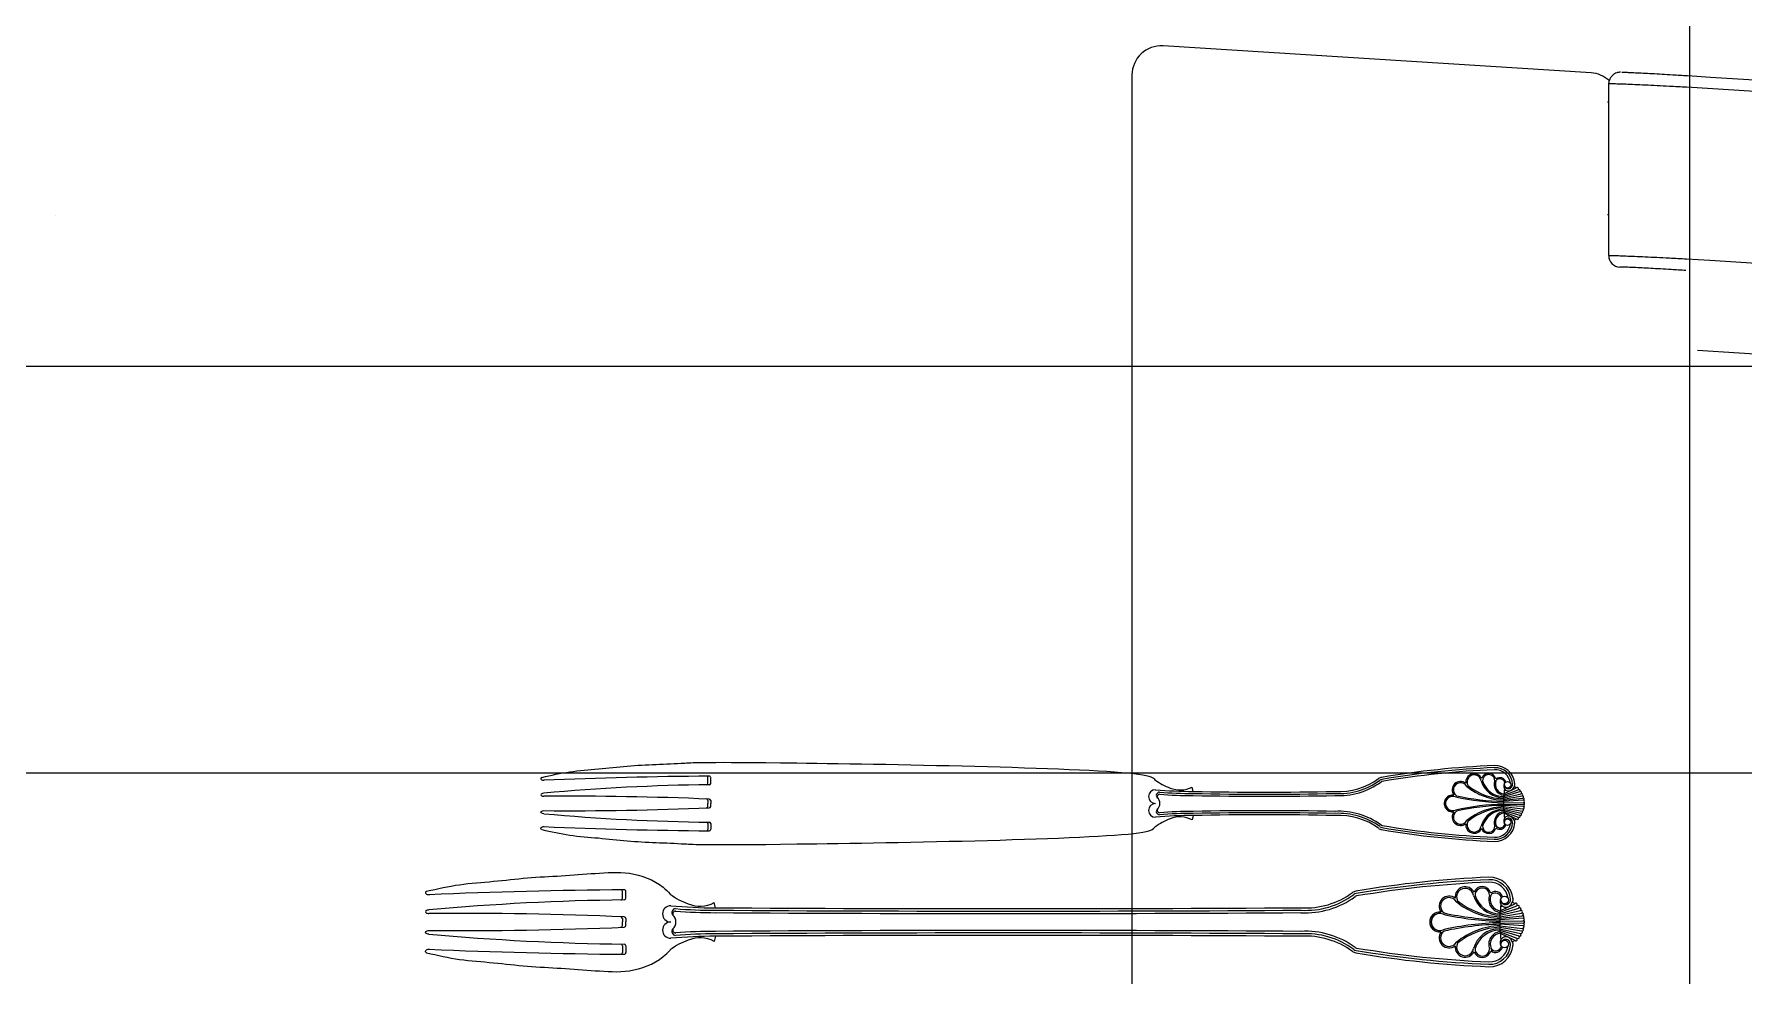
# Model space of a CAD drawing. Header units: millimetres. Extents: x -18512 to 101824, y -95768 to 52898.
# Drawn here: x 32604.5 to 33024.9, y -51702.4 to -51470.8 of the extents above; entities that cross this region are included whole.
import ezdxf

# ---------------------------------------------------------------- set-up
doc = ezdxf.new("R2010")
doc.units = ezdxf.units.MM
doc.header["$LTSCALE"] = 25
doc.layers.add('1547 I-StB-p-00-GA$0$WD-FURNITURE', color=1, linetype='Continuous')
doc.layers.add('1547 I-StB-p-00-GA$0$WD-FURNITURE-DETAIL', color=126, linetype='Continuous')
doc.layers.add('wood flooring', color=8, linetype='Continuous', lineweight=13)

# ---------------------------------------------------------------- blocks, each defined once
blk = doc.blocks.new('1547 I-StB-p-00-GA$0$chair')
at = {"layer": '1547 I-StB-p-00-GA$0$WD-FURNITURE'}
for p, q in [((-263.74, 74.61), (-278.03, -151.87)), ((-306.84, -178.79), (-358.89, -178.79)), ((-353.42, -179.16), (-353.42, -178.79)), ((-319.26, -179.16), (-319.26, -178.79)), ((-362.26, -184.13), (-370.44, -313.99)), ((-361.61, -323.4), (363.64, -323.39))]:
    blk.add_line(p, q, dxfattribs=at)
at = {"layer": '1547 I-StB-p-00-GA$0$WD-FURNITURE', "flags": 128}
for points in [[(-361.42, -154.95), (-360.98, -147.89), (-359.2, -119.61), (-352.06, -6.5), (-340.32, 179.79)], [(-336.77, 179.79), (-337.21, 172.72), (-339, 144.45), (-346.13, 31.34), (-357.89, -155.18)], [(-305.84, -155.18), (-305.39, -148.11), (-303.61, -119.83), (-296.48, -6.73), (-284.72, 179.79)], [(-358.89, -178.79), (-359.61, -178.71), (-359.8, -178.67)]]:
    blk.add_lwpolyline(points, dxfattribs=at)
at = {"layer": '1547 I-StB-p-00-GA$0$WD-FURNITURE'}
for centre, radius, start, end in [((-306.84, -175.25), 3.54, 270.0021, 356.3957), ((-353.42, -184.69), 8.85, 137.9522, 176.392), ((-361.61, -314.55), 8.85, 176.392, 270.0004)]:
    blk.add_arc(centre, radius, start, end, dxfattribs=at)
for points, knots in [([(-362.44, -174.8), (-362.45, -174.78), (-362.46, -174.68), (-362.44, -173.96), (-362.4, -172.6), (-362.32, -170.72), (-362.2, -168.39), (-362.06, -165.68), (-361.89, -162.66), (-361.68, -159.08), (-361.52, -156.45), (-361.42, -154.95)], [0, 0, 0, 0, 0.025798, 0.142664, 0.25953, 0.376395, 0.493305, 0.610216, 0.727313, 0.84441, 1, 1, 1, 1]), ([(-357.89, -155.18), (-357.98, -156.94), (-358.15, -160.01), (-358.36, -164.23), (-358.53, -167.76), (-358.67, -170.97), (-358.78, -173.7), (-358.87, -175.93), (-358.91, -177.55), (-358.92, -178.59), (-358.9, -178.72), (-358.89, -178.79)], [0, 0, 0, 0, 0.142554, 0.248331, 0.357164, 0.462792, 0.571472, 0.677072, 0.785729, 0.891335, 1, 1, 1, 1]), ([(-306.84, -178.79), (-306.85, -178.72), (-306.87, -178.6), (-306.86, -177.57), (-306.82, -175.95), (-306.73, -173.74), (-306.62, -171), (-306.48, -167.82), (-306.31, -164.26), (-306.1, -160.05), (-305.93, -156.94), (-305.84, -155.18)], [0, 0, 0, 0, 0.105606, 0.214271, 0.319871, 0.428528, 0.534156, 0.642836, 0.748613, 0.857447, 1, 1, 1, 1]), ([(-302.31, -155.4), (-302.4, -156.9), (-302.56, -159.52), (-302.77, -163.11), (-302.94, -166.12), (-303.09, -168.83), (-303.2, -171.16), (-303.28, -173.04), (-303.33, -174.43), (-303.34, -175.3), (-303.32, -175.41), (-303.3, -175.47)], [0, 0, 0, 0, 0.142603, 0.249927, 0.35725, 0.464402, 0.571553, 0.678665, 0.785775, 0.892887, 1, 1, 1, 1]), ([(-362.45, -175.21), (-362.45, -175.23), (-362.45, -175.32), (-362.44, -175.5), (-362.39, -175.89), (-362.25, -176.44), (-361.95, -177.1), (-361.41, -177.78), (-360.68, -178.37), (-360.09, -178.56), (-359.79, -178.65)], [0, 0, 0, 0, 0.031894, 0.193604, 0.305661, 0.40232, 0.533496, 0.682089, 0.844817, 1, 1, 1, 1])]:
    blk.add_open_spline(points, degree=3, knots=knots, dxfattribs=at)

msp = doc.modelspace()

# ---------------------------------------------------------------- hatches: boundary and pattern name
at = {"layer": 'wood flooring'}
h = msp.add_hatch(dxfattribs=at)
h.set_pattern_fill('_USER', color=256, scale=100, pattern_type=0)
h.set_pattern_definition([(360, (338285.01, 171947.46), (-2e-14, 100), [])])
h.paths.add_polyline_path([(33755.49, -49171.88), (31012.89, -49171.88), (31012.89, -49811.47), (31012.89, -62446.88), (32698.09, -62446.88), (32698.09, -63146.88), (33808.09, -63146.88)])

# ---------------------------------------------------------------- linework, layer by layer
at = {"layer": '1547 I-StB-p-00-GA$0$WD-FURNITURE'}
msp.add_lwpolyline([(31892.63, -50068.12), (32930.47, -50068.12, -0.414214), (33011.55, -50149.21), (33011.55, -53487.04, -0.414214), (32930.47, -53568.12), (31892.63, -53568.12, -0.414214), (31811.55, -53487.04), (31811.55, -50149.21, -0.414214)], format="xyb", close=True, dxfattribs=at)
at = {"layer": '1547 I-StB-p-00-GA$0$WD-FURNITURE-DETAIL'}
for p, q in [((32609.63, -51515.46), (32609.63, -51515.46)), ((32770.15, -51655.08), (32770.15, -51653.66)), ((32770.86, -51655.08), (32770.86, -51653.66)), ((32889.53, -51657.06), (32889.28, -51655.99)), ((32965.84, -51658.93), (32970.4, -51658.17)), ((32965.86, -51658.62), (32970.14, -51657.64)), ((32965.88, -51658.31), (32969.81, -51657.12)), ((32965.9, -51658), (32969.41, -51656.64)), ((32965.93, -51657.69), (32968.96, -51656.22)), ((32966.03, -51656.75), (32966.42, -51656.75)), ((32770.15, -51659.31), (32770.15, -51660.03)), ((32770.15, -51660.75), (32770.15, -51660.03)), ((32770.86, -51659.31), (32770.86, -51660.03)), ((32770.86, -51660.75), (32770.86, -51660.03)), ((32970.7, -51659.25), (32965.83, -51659.56)), ((32965.83, -51659.87), (32970.75, -51659.77)), ((32965.83, -51660.18), (32970.75, -51660.28)), ((32970.7, -51660.81), (32965.83, -51660.5)), ((32965.84, -51659.25), (32970.58, -51658.71)), ((32965.84, -51660.81), (32970.58, -51661.35)), ((32965.84, -51661.12), (32970.4, -51661.89)), ((32965.86, -51661.44), (32970.14, -51662.42)), ((32965.88, -51661.75), (32969.81, -51662.94)), ((32965.9, -51662.05), (32969.41, -51663.42)), ((32965.93, -51662.36), (32968.96, -51663.84)), ((32770.15, -51664.98), (32770.15, -51666.39)), ((32770.86, -51664.98), (32770.86, -51666.39)), ((32889.53, -51662.99), (32889.28, -51664.06)), ((32749.15, -51683.35), (32749.15, -51681.67)), ((32749.98, -51683.35), (32749.98, -51681.67)), ((32772.01, -51685.69), (32771.71, -51684.42)), ((32964.91, -51688.26), (32970.5, -51687.63)), ((32964.92, -51687.89), (32970.28, -51686.99)), ((32964.93, -51687.52), (32969.98, -51686.36)), ((32964.95, -51687.15), (32969.59, -51685.75)), ((32964.98, -51686.79), (32969.12, -51685.19)), ((32965.01, -51686.43), (32968.59, -51684.69)), ((32965.14, -51685.31), (32965.59, -51685.31)), ((32749.15, -51688.33), (32749.15, -51689.18)), ((32749.15, -51690.03), (32749.15, -51689.18)), ((32749.98, -51688.33), (32749.98, -51689.18)), ((32749.98, -51690.03), (32749.98, -51689.18)), ((32970.64, -51688.26), (32964.9, -51688.63)), ((32964.9, -51689), (32970.71, -51688.88)), ((32964.9, -51689.37), (32970.71, -51689.49)), ((32970.64, -51690.1), (32964.9, -51689.74)), ((32964.91, -51690.1), (32970.5, -51690.74)), ((32964.92, -51690.47), (32970.28, -51691.38)), ((32964.93, -51690.84), (32969.98, -51692.01)), ((32964.95, -51691.21), (32969.59, -51692.61)), ((32964.98, -51691.57), (32969.12, -51693.18)), ((32749.15, -51695.02), (32749.15, -51696.69)), ((32749.98, -51695.02), (32749.98, -51696.69)), ((32772.01, -51692.68), (32771.71, -51693.94)), ((32965.01, -51691.94), (32968.59, -51693.68))]:
    msp.add_line(p, q, dxfattribs=at)
for centre, radius in [((32966.84, -51655.43), 0.807), ((32966.84, -51664.63), 0.807), ((32966.09, -51683.76), 0.952), ((32966.09, -51694.61), 0.952)]:
    msp.add_circle(centre, radius, dxfattribs=at)
for centre, radius, start, end in [((32780.07, -52837.26), 1183.99, 90.46292, 92.43208), ((32769.81, -51653.66), 0.344, 359.3186, 92.1638), ((32770.5, -51653.66), 0.354, 0, 90.5226), ((32925.35, -51640.5), 16.59, 266.7828, 306.0807), ((32936.12, -51655.28), 1.69, 99.6075, 126.0807), ((32972.45, -51869.91), 219.38, 92.3287, 99.6075), ((32972.45, -51869.91), 219.38, 92.3287, 99.6075), ((32972.45, -51869.91), 218.87, 92.3287, 99.6075), ((32972.45, -51869.91), 218.36, 92.3287, 99.6075), ((32958.62, -51654.78), 2.08, 26.7327, 187.7375), ((32958.62, -51654.78), 1.77, 9.4408, 208.3667), ((32962.2, -51654.45), 1.82, 14.7229, 160.476), ((32962.2, -51654.45), 1.51, 0.441, 181.2158), ((32963.73, -51655.6), 4.9, 4.3291, 92.1871), ((32963.73, -51655.58), 4.36, 4.0194, 92.3201), ((32963.73, -51655.58), 3.85, 7.7931, 92.3201), ((32964.91, -51655.3), 1.62, 20.2859, 125.5944), ((32964.91, -51655.3), 1.31, 14.6867, 125.5944), ((32775.9, -52159.48), 504.08, 90.613, 95.2447), ((32769.78, -51655.07), 0.368, 272.9546, 359.0812), ((32770.5, -51655.08), 0.354, 270.7284, 0), ((32880.21, -51658.33), 1.69, 90, 270), ((32887.74, -51644.67), 12.19, 231.3201, 251.4767), ((32889.65, -51551.78), 105.29, 264.859, 269.9359), ((32881.26, -51658.05), 0.817, 91.4824, 224.4558), ((32881.29, -51658.39), 0.645, 94.0293, 203.5908), ((32889.65, -51551.78), 105.8, 265.4438, 269.9359), ((32889.65, -51551.78), 106.31, 265.4699, 269.9359), ((32886.31, -51650.34), 6.38, 247.4404, 297.6869), ((32906.98, -50822.75), 835.51, 268.80214, 271.19786), ((32906.98, -50822.74), 835.01, 268.80205, 271.19795), ((32906.98, -50822.73), 834.52, 268.80197, 271.19803), ((32925.35, -51640.5), 17.6, 266.7828, 306.0807), ((32925.35, -51640.5), 17.1, 266.7828, 306.0807), ((32936.12, -51655.28), 1.19, 99.6075, 126.0807), ((32936.12, -51655.28), 0.678, 99.6075, 126.0807), ((32953.32, -51660.03), 2.08, 81.7647, 270), ((32953.32, -51660.03), 2.08, 90, 278.2353), ((32955.28, -51656.71), 2.08, 52.4008, 217.1014), ((32955.28, -51656.71), 1.77, 30.0692, 233.7864), ((32967.58, -51597.34), 62.24, 257.6233, 268.3916), ((32966.47, -51644), 15.26, 230.7621, 267.6236), ((32966.47, -51643.98), 14.96, 231.027, 267.5892), ((32965.83, -51652.95), 5.67, 195.7123, 270.2899), ((32965.83, -51652.94), 5.37, 196.6588, 270.4563), ((32966.18, -51655.38), 2.64, 159.001, 263.9593), ((32966.23, -51655.29), 2.42, 161.025, 262.7237), ((32964.53, -51654.74), 0.637, 127.3656, 158.0771), ((32988.63, -51659.78), 22.8, 171.4617, 180.6145), ((32967.1, -51655.74), 1.21, 123.9169, 301.3825), ((32967.09, -51655.33), 1.06, 185.2135, 290.9162), ((32966.85, -51655.26), 1.23, 300.1422, 359.6733), ((32966.85, -51655.26), 1.75, 300.1422, 11.3169), ((32965.83, -51660.03), 4.93, 50.6522, 57.2798), ((32969.18, -51656.43), 0.312, 317.0286, 137.0286), ((32969.61, -51656.88), 0.312, 309.7805, 129.7805), ((32969.97, -51657.38), 0.305, 302.6037, 122.6037), ((32970.27, -51657.9), 0.296, 295.6051, 115.6051), ((32970.49, -51658.44), 0.286, 288.8358, 108.8358), ((32735.99, -52491.26), 833.02, 87.62469, 90.42439), ((32735.99, -50828.8), 833.02, 269.57561, 272.37531), ((32769.74, -51659.33), 0.413, 3.2459, 79.6012), ((32769.74, -51660.73), 0.413, 280.3988, 356.7541), ((32770.5, -51659.31), 0.354, 0, 87.5471), ((32770.5, -51660.75), 0.354, 272.4529, 0), ((32880.21, -51661.72), 1.69, 90, 270), ((32881.26, -51662), 0.817, 135.5442, 268.5176), ((32881.29, -51661.67), 0.645, 156.4092, 265.9707), ((32879.49, -51660), 1.82, 359.2391, 49.2146), ((32879.49, -51660.05), 1.82, 310.7854, 0.7609), ((32879.49, -51660.05), 1.82, 310.7854, 0.7609), ((32889.65, -51768.28), 106.31, 90.0641, 94.5301), ((32889.65, -51768.28), 106.31, 90.0641, 94.5301), ((32906.89, -52497.31), 835.51, 88.79592, 91.19165), ((32906.89, -52497.32), 835.01, 88.79584, 91.19174), ((32925.35, -51679.55), 17.6, 53.9193, 93.2172), ((32953.32, -51660.03), 1.77, 65.4306, 270), ((32953.32, -51660.03), 1.77, 90, 294.5694), ((32955.28, -51663.35), 2.08, 142.8986, 307.5992), ((32955.28, -51663.35), 1.77, 126.2136, 329.9308), ((32967.54, -51597.68), 62.21, 257.4829, 268.4226), ((32967.54, -51722.38), 62.22, 91.5779, 102.5166), ((32967.58, -51722.71), 62.24, 91.6084, 102.3767), ((32966.47, -51676.05), 15.26, 92.3952, 129.2379), ((32966.47, -51676.07), 14.96, 92.4664, 128.973), ((32965.83, -51667.11), 5.67, 89.9965, 164.2877), ((32965.83, -51667.12), 5.37, 90.0399, 163.3412), ((32966.16, -51664.67), 2.63, 95.8006, 201.1079), ((32966.16, -51664.67), 2.31, 95.8076, 201.9904), ((32988.63, -51660.27), 22.8, 179.3855, 188.5383), ((32969.97, -51662.68), 0.305, 237.3963, 57.3963), ((32970.27, -51662.15), 0.296, 244.3949, 64.3949), ((32970.49, -51661.62), 0.286, 251.1642, 71.1642), ((32970.64, -51658.98), 0.275, 282.3176, 102.3176), ((32970.64, -51661.08), 0.275, 257.6824, 77.6824), ((32970.72, -51659.51), 0.264, 276.0524, 96.0524), ((32970.72, -51660.55), 0.264, 263.9476, 83.9476), ((32970.75, -51660.03), 0.256, 267.6708, 92.3292), ((32775.9, -51160.57), 504.08, 264.7553, 269.387), ((32780.07, -50482.8), 1183.99, 267.56792, 269.53708), ((32769.81, -51666.4), 0.344, 267.8362, 0.6814), ((32769.78, -51664.98), 0.368, 0.9188, 87.0454), ((32770.5, -51666.39), 0.354, 269.4774, 0), ((32770.5, -51664.98), 0.354, 0, 89.2716), ((32887.74, -51675.38), 12.19, 108.5233, 128.6799), ((32889.65, -51768.28), 105.29, 90.0641, 95.141), ((32889.65, -51768.28), 105.8, 90.0641, 94.5562), ((32886.31, -51669.72), 6.38, 62.3131, 112.5596), ((32906.89, -52497.33), 834.52, 88.79575, 91.19182), ((32925.35, -51679.55), 17.1, 53.9193, 93.2172), ((32925.35, -51679.55), 16.59, 53.9193, 93.2172), ((32936.12, -51664.78), 1.69, 233.9193, 260.3925), ((32936.12, -51664.78), 1.19, 233.9193, 260.3925), ((32936.12, -51664.78), 0.678, 233.9193, 260.3925), ((32972.45, -51450.15), 219.38, 260.3925, 267.6713), ((32972.45, -51450.15), 219.38, 260.3925, 267.6713), ((32972.45, -51450.15), 218.87, 260.3925, 267.6713), ((32972.45, -51450.15), 218.36, 260.3925, 267.6713), ((32958.62, -51665.28), 2.08, 172.2625, 333.2673), ((32958.62, -51665.28), 2.08, 172.2625, 333.2673), ((32958.62, -51665.28), 1.77, 151.6333, 350.5592), ((32958.62, -51665.28), 1.77, 151.6333, 350.5592), ((32962.2, -51665.61), 1.82, 199.524, 345.2771), ((32962.2, -51665.61), 1.82, 199.524, 345.2771), ((32962.2, -51665.61), 1.51, 178.7842, 359.559), ((32962.2, -51665.61), 1.51, 178.7842, 359.559), ((32963.73, -51664.45), 4.9, 267.8129, 355.6709), ((32963.73, -51664.48), 4.36, 267.6799, 355.9806), ((32963.73, -51664.48), 3.85, 267.6799, 352.2069), ((32964.53, -51665.31), 0.637, 201.9229, 232.6344), ((32964.91, -51664.76), 1.62, 234.4056, 339.7141), ((32964.91, -51664.76), 1.62, 234.4056, 339.7141), ((32965, -51664.84), 1.2, 215.5853, 347.9352), ((32964.91, -51664.76), 1.31, 234.4056, 345.3133), ((32967.1, -51664.31), 1.21, 58.6175, 236.0831), ((32967.09, -51664.72), 1.06, 69.0838, 174.7865), ((32966.85, -51664.79), 1.23, 348.2244, 59.8578), ((32966.85, -51664.79), 1.75, 348.6831, 59.8578), ((32965.83, -51660.03), 4.93, 302.7202, 309.3478), ((32969.18, -51663.63), 0.312, 222.9714, 42.9714), ((32969.61, -51663.18), 0.312, 230.2195, 50.2195), ((32972.71, -51936.79), 258.82, 92.3287, 99.6075), ((32972.71, -51936.79), 258.82, 92.3287, 99.6075), ((32972.71, -51936.79), 258.22, 92.3287, 99.6075), ((32962.42, -51683.96), 5.78, 4.3291, 92.1871), ((32962.43, -51683.93), 5.15, 4.0194, 92.3201), ((32760.85, -53078.05), 1396.84, 90.46293, 92.43208), ((32748.74, -51681.67), 0.406, 359.3186, 92.1638), ((32748.71, -51683.34), 0.434, 272.9546, 359.0812), ((32749.57, -51681.67), 0.417, 0, 90.5226), ((32749.57, -51683.35), 0.417, 270.7284, 0), ((32769.9, -51671.07), 14.39, 231.3201, 251.4767), ((32917.15, -51666.15), 20.77, 266.7828, 306.0807), ((32917.15, -51666.15), 20.17, 266.7828, 306.0807), ((32917.15, -51666.15), 19.57, 266.7828, 306.0807), ((32929.85, -51683.58), 2, 99.6075, 126.0807), ((32929.85, -51683.58), 1.4, 99.6075, 126.0807), ((32929.85, -51683.58), 0.799, 99.6075, 126.0807), ((32972.71, -51936.79), 257.62, 92.3287, 99.6075), ((32952.46, -51685.26), 2.46, 52.4008, 217.1014), ((32952.46, -51685.26), 2.09, 30.0692, 233.7864), ((32956.39, -51682.99), 2.46, 26.7327, 187.7375), ((32956.39, -51682.99), 2.09, 9.4408, 208.3667), ((32964.9, -51680.83), 6.69, 195.7123, 270.2899), ((32960.62, -51682.6), 2.15, 14.7229, 160.476), ((32960.62, -51682.6), 1.78, 0.441, 181.2158), ((32964.9, -51680.82), 6.33, 196.6588, 270.4563), ((32965.31, -51683.7), 3.11, 159.001, 263.9593), ((32962.43, -51683.93), 4.55, 7.7931, 92.3201), ((32965.37, -51683.6), 2.85, 161.025, 262.7237), ((32963.37, -51682.95), 0.751, 127.3656, 158.0771), ((32963.81, -51683.6), 1.91, 20.2859, 125.5944), ((32963.81, -51683.6), 1.54, 14.6867, 125.5944), ((32966.4, -51684.13), 1.43, 123.9169, 301.3825), ((32966.11, -51683.56), 2.07, 300.1422, 11.3169), ((32755.93, -52278.43), 594.7, 90.61301, 95.24467), ((32708.85, -52669.85), 982.78, 87.62469, 90.42439), ((32761.02, -51687.18), 2, 90, 270), ((32772.15, -51561.47), 124.22, 264.859, 269.9359), ((32762.26, -51686.85), 0.964, 91.4824, 224.4558), ((32762.3, -51687.25), 0.76, 94.0293, 203.5908), ((32760.17, -51689.15), 2.15, 359.2391, 49.2146), ((32772.15, -51561.47), 124.82, 265.4438, 269.9359), ((32772.15, -51561.47), 125.42, 265.4699, 269.9359), ((32768.22, -51677.75), 7.53, 247.4404, 297.6869), ((32844.03, -39640.58), 12046.52, 269.657354, 270.342647), ((32844.03, -39638.1), 12048.4, 269.657459, 270.342541), ((32844.03, -39635.62), 12050.28, 269.657564, 270.342436), ((32950.14, -51689.18), 2.46, 81.7647, 270), ((32950.14, -51689.18), 2.46, 90, 278.2353), ((32950.14, -51689.18), 2.09, 65.4306, 270), ((32950.14, -51689.18), 2.09, 90, 294.5694), ((32966.92, -51615.63), 73.4, 257.4829, 268.4226), ((32966.96, -51615.23), 73.43, 257.6233, 268.3916), ((32965.65, -51670.28), 18, 230.7621, 267.6236), ((32965.66, -51670.25), 17.66, 231.027, 267.5892), ((32991.79, -51688.89), 26.9, 171.4617, 180.6145), ((32966.39, -51683.65), 1.26, 185.2135, 290.9162), ((32966.11, -51683.56), 1.45, 300.1422, 359.6733), ((32964.9, -51689.18), 5.81, 50.6522, 57.2798), ((32968.86, -51684.94), 0.368, 317.0286, 137.0286), ((32969.36, -51685.47), 0.368, 309.7805, 129.7805), ((32969.79, -51686.06), 0.36, 302.6037, 122.6037), ((32970.13, -51686.67), 0.35, 295.6051, 115.6051), ((32970.39, -51687.31), 0.337, 288.8358, 108.8358), ((32970.57, -51687.94), 0.324, 282.3176, 102.3176), ((32708.85, -50708.52), 982.78, 269.57561, 272.37531), ((32748.66, -51688.36), 0.487, 3.246, 79.6012), ((32748.66, -51690.01), 0.487, 280.3988, 356.7541), ((32749.57, -51688.33), 0.417, 0, 87.5471), ((32749.57, -51690.03), 0.417, 272.4529, 0), ((32761.02, -51691.18), 2, 90, 270), ((32762.26, -51691.51), 0.964, 135.5442, 268.5176), ((32762.3, -51691.11), 0.76, 156.4092, 265.9707), ((32760.17, -51689.21), 2.15, 310.7854, 0.7609), ((32760.17, -51689.21), 2.15, 310.7854, 0.7609), ((32772.15, -51816.9), 125.42, 90.0641, 94.5301), ((32772.15, -51816.9), 125.42, 90.0641, 94.5301), ((32843.66, -63737.79), 12046.52, 89.655577, 90.340869), ((32917.15, -51712.22), 20.77, 53.9193, 93.2172), ((32952.46, -51693.1), 2.46, 142.8986, 307.5992), ((32952.46, -51693.1), 2.09, 126.2136, 329.9308), ((32966.92, -51762.74), 73.41, 91.5779, 102.5166), ((32966.96, -51763.14), 73.43, 91.6084, 102.3767), ((32965.65, -51708.09), 18, 92.3952, 129.2379), ((32965.66, -51708.11), 17.66, 92.4664, 128.973), ((32964.9, -51697.54), 6.69, 89.9965, 164.2877), ((32964.9, -51697.54), 6.33, 90.0399, 163.3412), ((32965.29, -51694.66), 3.1, 95.8006, 201.1079), ((32991.79, -51689.47), 26.9, 179.3855, 188.5383), ((32970.13, -51691.69), 0.35, 244.3949, 64.3949), ((32970.39, -51691.06), 0.337, 251.1642, 71.1642), ((32970.57, -51690.42), 0.324, 257.6824, 77.6824), ((32970.67, -51688.57), 0.311, 276.0524, 96.0524), ((32970.67, -51689.79), 0.311, 263.9476, 83.9476), ((32970.71, -51689.18), 0.303, 267.6708, 92.3292), ((32755.93, -51099.94), 594.7, 264.75533, 269.38699), ((32760.85, -50300.32), 1396.84, 267.56793, 269.53708), ((32748.71, -51695.03), 0.434, 0.9188, 87.0454), ((32749.57, -51695.02), 0.417, 0, 89.2716), ((32769.9, -51707.3), 14.39, 108.5233, 128.6799), ((32772.15, -51816.9), 124.22, 90.0641, 95.141), ((32772.15, -51816.9), 124.82, 90.0641, 94.5562), ((32768.22, -51700.61), 7.53, 62.3131, 112.5596), ((32843.66, -63740.27), 12048.4, 89.655682, 90.340765), ((32843.66, -63742.75), 12050.28, 89.655788, 90.34066), ((32917.15, -51712.22), 20.17, 53.9193, 93.2172), ((32917.15, -51712.22), 19.57, 53.9193, 93.2172), ((32929.85, -51694.79), 1.4, 233.9193, 260.3925), ((32929.85, -51694.79), 0.799, 233.9193, 260.3925), ((32972.71, -51441.57), 257.62, 260.3925, 267.6713), ((32956.39, -51695.38), 2.46, 172.2625, 333.2673), ((32956.39, -51695.38), 2.46, 172.2625, 333.2673), ((32956.39, -51695.38), 2.09, 151.6333, 350.5592), ((32956.39, -51695.38), 2.09, 151.6333, 350.5592), ((32960.62, -51695.77), 1.78, 178.7842, 359.559), ((32960.62, -51695.77), 1.78, 178.7842, 359.559), ((32962.42, -51694.4), 5.78, 267.8129, 355.6709), ((32962.43, -51694.43), 5.15, 267.6799, 355.9806), ((32962.43, -51694.43), 4.55, 267.6799, 352.2069), ((32965.29, -51694.66), 2.73, 95.8076, 201.9904), ((32963.37, -51695.42), 0.751, 201.9229, 232.6344), ((32963.81, -51694.76), 1.91, 234.4056, 339.7141), ((32963.81, -51694.76), 1.91, 234.4056, 339.7141), ((32963.91, -51694.86), 1.42, 215.5853, 347.9352), ((32963.81, -51694.76), 1.54, 234.4056, 345.3133), ((32966.4, -51694.24), 1.43, 58.6175, 236.0831), ((32966.39, -51694.72), 1.26, 69.0838, 174.7865), ((32966.11, -51694.8), 1.45, 348.2244, 59.8578), ((32966.11, -51694.8), 2.07, 348.6831, 59.8578), ((32964.9, -51689.18), 5.81, 302.7202, 309.3478), ((32968.86, -51693.43), 0.368, 222.9714, 42.9714), ((32969.36, -51692.9), 0.368, 230.2195, 50.2195), ((32969.79, -51692.31), 0.36, 237.3963, 57.3963), ((32748.74, -51696.7), 0.406, 267.8362, 0.6814), ((32749.57, -51696.69), 0.417, 269.4774, 0), ((32929.85, -51694.79), 2, 233.9193, 260.3925), ((32972.71, -51441.57), 258.82, 260.3925, 267.6713), ((32972.71, -51441.57), 258.82, 260.3925, 267.6713), ((32972.71, -51441.57), 258.22, 260.3925, 267.6713), ((32960.62, -51695.77), 2.15, 199.524, 345.2771), ((32960.62, -51695.77), 2.15, 199.524, 345.2771)]:
    msp.add_arc(centre, radius, start, end, dxfattribs=at)
for centre, major_axis, ratio, start_param, end_param in [((32729.82, -51653.92), (-0.707, 0), 0.592719, -0.836557, 1.713229), ((32729.82, -51657.89), (-0.707, 0), 0.525862, 4.712389, 7.853982), ((32701.57, -51681.97), (0.835, 0), 0.592719, 2.305035, 4.854822), ((32701.57, -51686.66), (0.835, 0), 0.525862, 1.570796, 4.712389)]:
    msp.add_ellipse(centre, major_axis=major_axis, ratio=ratio, start_param=start_param, end_param=end_param, dxfattribs=at)
at = {"layer": '1547 I-StB-p-00-GA$0$WD-FURNITURE-DETAIL', "extrusion": (0, 0, -1)}
for centre, major_axis, ratio, start_param, end_param in [((32729.82, -51662.17), (-0.707, 0), 0.525862, 4.712389, 7.853982), ((32729.82, -51666.14), (0.707, 0), 0.592719, 2.305035, 4.854822), ((32701.57, -51691.71), (0.835, 0), 0.525862, 1.570796, 4.712389), ((32701.57, -51696.39), (0.835, 0), 0.592719, 2.305035, 4.854822)]:
    msp.add_ellipse(centre, major_axis=major_axis, ratio=ratio, start_param=start_param, end_param=end_param, dxfattribs=at)
at = {"layer": '1547 I-StB-p-00-GA$0$WD-FURNITURE-DETAIL'}
for points, knots in [([(32729.35, -51653.61), (32731.62, -51653.09), (32736.21, -51652.06), (32743.28, -51651.61), (32750.32, -51650.74), (32757.41, -51650.42), (32764.5, -51650.13), (32771.69, -51649.59), (32877.38, -51651.44), (32879.64, -51653.71), (32880.12, -51654.19)], [0.294726, 0.294726, 0.294726, 0.294726, 8.898289, 17.667298, 26.436307, 35.172697, 43.900914, 52.62913, 61.961467, 64.457874, 64.457874, 64.457874, 64.457874]), ([(32729.35, -51666.45), (32731.62, -51666.97), (32736.21, -51668), (32743.28, -51668.45), (32750.32, -51669.32), (32757.41, -51669.64), (32764.5, -51669.93), (32771.69, -51670.47), (32877.38, -51668.62), (32879.64, -51666.34), (32880.12, -51665.86)], [0.294726, 0.294726, 0.294726, 0.294726, 8.898289, 17.667298, 26.436307, 35.172697, 43.900914, 52.62913, 61.961467, 64.457874, 64.457874, 64.457874, 64.457874]), ([(32701.01, -51681.61), (32703.69, -51681), (32709.11, -51679.78), (32717.44, -51679.25), (32725.76, -51678.23), (32734.12, -51677.85), (32742.48, -51677.21), (32751.03, -51676.57), (32757.68, -51679.05), (32760.34, -51681.73), (32760.91, -51682.3)], [0.337776, 0.337776, 0.337776, 0.337776, 10.198039, 20.247915, 30.29779, 40.310282, 50.313407, 60.316531, 71.012018, 73.873069, 73.873069, 73.873069, 73.873069]), ([(32701.01, -51696.76), (32703.69, -51697.37), (32709.11, -51698.59), (32717.44, -51699.12), (32725.76, -51700.14), (32734.12, -51700.52), (32742.48, -51701.15), (32751.03, -51701.8), (32757.68, -51699.31), (32760.34, -51696.63), (32760.91, -51696.07)], [0.337776, 0.337776, 0.337776, 0.337776, 10.198039, 20.247915, 30.29779, 40.310282, 50.313407, 60.316531, 71.012018, 73.873069, 73.873069, 73.873069, 73.873069])]:
    msp.add_open_spline(points, degree=3, knots=knots, dxfattribs=at)

# ---------------------------------------------------------------- block references
at = {"layer": '1547 I-StB-p-00-GA$0$WD-FURNITURE', "xscale": 0.810810810810556, "yscale": 0.810810810810556, "zscale": 0.810810810810556, "rotation": 270}
msp.add_blockref('1547 I-StB-p-00-GA$0$chair', (33136.68, -51774.06), dxfattribs=at)

doc.saveas('drawing.dxf')
